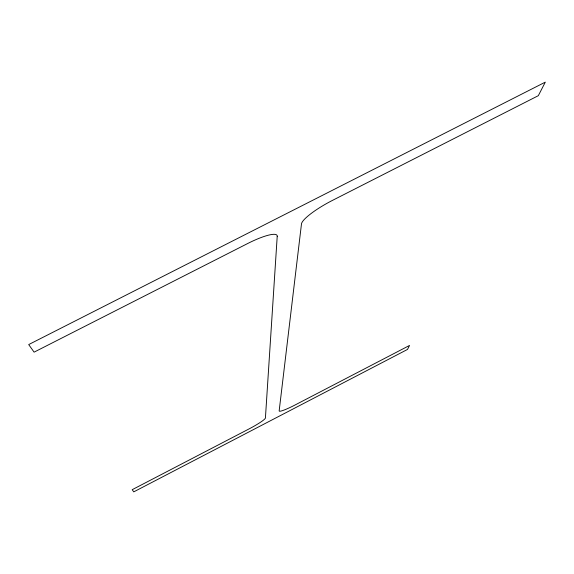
<?xml version="1.0" encoding="UTF-8"?>
<svg xmlns="http://www.w3.org/2000/svg" width="574" height="574" viewBox="0 0 574 574"><rect width="100%" height="100%" fill="white"/><g stroke="black" fill="none" stroke-linecap="round" stroke-linejoin="round"><path stroke-width="0.86" d="M277.22 236.258L265.418 417.994A18.906 2.16 -27.9 0 1 248.707 429.101L132.199 489.687L133.749 491.861L407.49 349.444L409.549 345.448L295.345 404.842A18.834 2.152 -28.1 0 1 279.165 410.848L301.486 223.903A33.314 6.687 -28.9 0 1 332.396 200.426L538.319 95.686L545.3 82.139L28.7 344.579L34.096 352.149L247.616 243.548A33.414 6.773 -28.2 0 1 277.22 236.258"/></g></svg>
